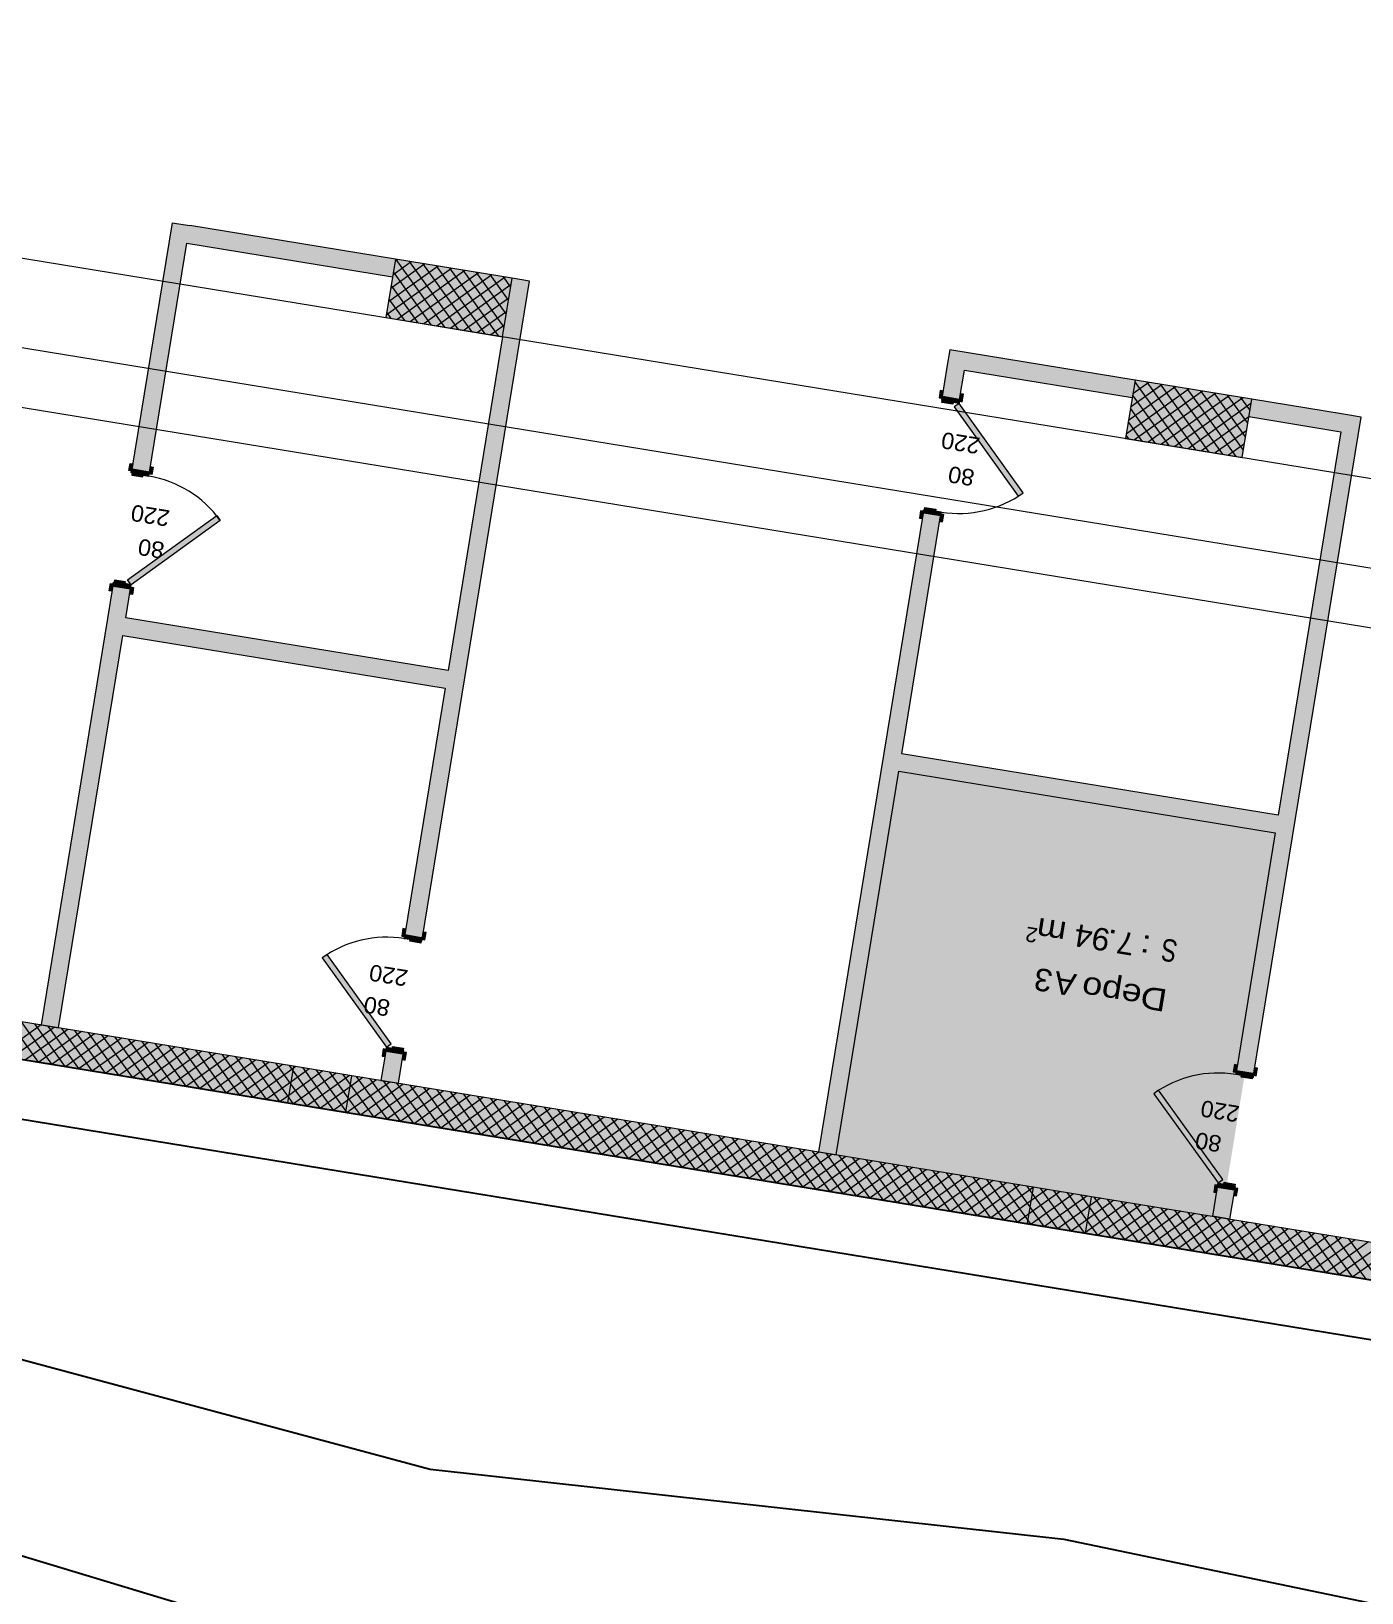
# Model space of a CAD drawing. Header units: metres. Extents: x 7511340 to 7511486, y 4692164 to 4692372.
# Drawn here: x 7511403.95 to 7511412.95, y 4692182.43 to 4692193 of the extents above; entities that cross this region are included whole.
import ezdxf

# ---------------------------------------------------------------- set-up
doc = ezdxf.new("R2010")
doc.units = ezdxf.units.M
for name, color, linetype in [('bodrumi', 5, 'Continuous'), ('e0', 4, 'Continuous'), ('e1', 4, 'Continuous'), ('e2', 1, 'Continuous')]:
    doc.layers.add(name, color=color, linetype=linetype)
for name, color, linetype, true_color in [('PDF_2D Drafting - General', 7, 'Continuous', 0x999999), ('PDF_A - Muret', 7, 'Continuous', 0xaaaaaa), ('PDF_A - Shtyllat', 7, 'Continuous', 0x999999), ('PDF_A - Shtyllat bodrum', 7, 'Continuous', 0x999999), ('PDF_Model Unit - Zone', 7, 'Continuous', 0x999999)]:
    doc.layers.add(name, color=color, linetype=linetype, true_color=true_color)
doc.layers.add('urbanizem', color=1, linetype='Continuous', lineweight=0)
doc.styles.add('PDF Arial', font='arial.ttf')

msp = doc.modelspace()

# ---------------------------------------------------------------- hatches: boundary and pattern name
at = {"layer": 'PDF_A - Muret', "true_color": 0xffffff, "transparency": 33554559}
for points in [[(7511410.114, 4692190.525), (7511410.227, 4692190.506), (7511410.223, 4692190.478), (7511410.183, 4692190.485), (7511410.181, 4692190.473), (7511410.107, 4692190.485)], [(7511404.626, 4692189.993), (7511404.632, 4692190.033), (7511404.746, 4692190.014), (7511404.741, 4692189.987), (7511404.702, 4692189.993), (7511404.7, 4692189.981)], [(7511409.991, 4692189.775), (7511410.065, 4692189.762), (7511410.063, 4692189.751), (7511410.103, 4692189.744), (7511410.098, 4692189.717), (7511409.985, 4692189.735)], [(7511404.503, 4692189.243), (7511404.51, 4692189.283), (7511404.584, 4692189.271), (7511404.582, 4692189.259), (7511404.621, 4692189.252), (7511404.617, 4692189.225)], [(7511406.581, 4692186.827), (7511406.507, 4692186.839), (7511406.509, 4692186.851), (7511406.469, 4692186.857), (7511406.474, 4692186.885), (7511406.587, 4692186.866)], [(7511406.458, 4692186.077), (7511406.345, 4692186.095), (7511406.349, 4692186.123), (7511406.389, 4692186.117), (7511406.391, 4692186.128), (7511406.465, 4692186.116)], [(7511412.206, 4692185.908), (7511412.132, 4692185.92), (7511412.134, 4692185.931), (7511412.095, 4692185.938), (7511412.099, 4692185.966), (7511412.213, 4692185.947)], [(7511412.084, 4692185.157), (7511411.97, 4692185.176), (7511411.975, 4692185.204), (7511412.014, 4692185.197), (7511412.016, 4692185.209), (7511412.09, 4692185.197)]]:
    msp.add_hatch(color=7, dxfattribs=at).paths.add_polyline_path(points)

# ---------------------------------------------------------------- linework, layer by layer
at = {"layer": 'bodrumi', "flags": 128}
msp.add_lwpolyline([(7511422.033, 4692183.074), (7511426.969, 4692213.275), (7511399.479, 4692217.768), (7511396.566, 4692188.662, 0.396098), (7511397.817, 4692187.032)], format="xyb", close=True, dxfattribs=at)
at = {"layer": 'e0', "color": 6, "linetype": 'Continuous', "lineweight": 20, "flags": 128}
msp.add_lwpolyline([(7511423.12, 4692213.903), (7511418.951, 4692188.392), (7511400.346, 4692191.433), (7511404.516, 4692216.944)], dxfattribs=at)
at = {"layer": 'e1', "flags": 128}
msp.add_lwpolyline([(7511422.364, 4692182.615), (7511427.429, 4692213.605), (7511399.123, 4692218.231), (7511396.168, 4692188.702, 0.396098), (7511397.752, 4692186.637)], format="xyb", close=True, dxfattribs=at)
at = {"layer": 'e1', "linetype": 'Continuous', "lineweight": 20, "elevation": 613.255, "flags": 128}
msp.add_lwpolyline([(7511423.515, 4692213.839), (7511419.281, 4692187.933), (7511399.887, 4692191.102), (7511404.121, 4692217.009)], dxfattribs=at)
at = {"layer": 'e2'}
msp.add_polyline3d([(7511400.144, 4692185.014, 619.707), (7511406.645, 4692183.268, 619.712), (7511410.931, 4692182.793, 619.834), (7511419.224, 4692181.066, 619.742), (7511423.016, 4692181.413, 619.405), (7511423.694, 4692183.258, 619.225), (7511424.836, 4692188.462, 619.161), (7511425.244, 4692193.12, 619.294), (7511426.125, 4692197.892, 619.277), (7511427.391, 4692204.14, 619.204), (7511428.084, 4692213.744, 613.896), (7511428.007, 4692215.982, 619.365), (7511429.663, 4692217.241, 619.316), (7511430.32, 4692216.45, 619.345), (7511430.001, 4692214.913, 619.363), (7511428, 4692203.837, 619.283), (7511426.864, 4692197.695, 619.391), (7511425.955, 4692192.757, 619.316), (7511425.152, 4692188.306, 619.298), (7511423.429, 4692179.932, 619.502), (7511421.276, 4692179.272, 619.683), (7511406.296, 4692181.95, 619.832), (7511398.809, 4692184.212, 619.878)], dxfattribs=at)
at = {"layer": 'PDF_2D Drafting - General', "color": 8, "lineweight": 9, "true_color": 0x7f7f7f}
msp.add_lwpolyline([(7511397.817, 4692187.032), (7511422.033, 4692183.074)], dxfattribs=at)
at = {"layer": 'PDF_A - Muret', "color": 8, "lineweight": 18, "true_color": 0x7f7f7f}
for points in [[(7511404.9, 4692191.701), (7511404.627, 4692190.034)], [(7511404.9, 4692191.701), (7511405.018, 4692191.682)], [(7511406.41, 4692191.454), (7511405.018, 4692191.682)], [(7511404.746, 4692190.014), (7511404.999, 4692191.563)], [(7511404.999, 4692191.563), (7511406.391, 4692191.336)], [(7511406.592, 4692186.866), (7511407.318, 4692191.306)], [(7511407.318, 4692191.306), (7511407.2, 4692191.325)], [(7511407.135, 4692190.93), (7511406.766, 4692188.671)], [(7511410.16, 4692190.841), (7511410.141, 4692190.723)], [(7511411.414, 4692190.636), (7511410.16, 4692190.841)], [(7511410.141, 4692190.723), (7511410.109, 4692190.525)], [(7511410.227, 4692190.506), (7511410.259, 4692190.703)], [(7511410.259, 4692190.703), (7511411.394, 4692190.518)], [(7511410.109, 4692190.525), (7511410.115, 4692190.562)], [(7511410.109, 4692190.525), (7511410.115, 4692190.562)], [(7511410.109, 4692190.525), (7511410.115, 4692190.562)], [(7511410.227, 4692190.506), (7511410.233, 4692190.543)], [(7511410.227, 4692190.506), (7511410.233, 4692190.543)], [(7511410.227, 4692190.506), (7511410.233, 4692190.543)], [(7511410.114, 4692190.525), (7511410.109, 4692190.525)], [(7511410.114, 4692190.525), (7511410.109, 4692190.525)], [(7511410.114, 4692190.525), (7511410.109, 4692190.525)], [(7511410.227, 4692190.506), (7511410.114, 4692190.525)], [(7511410.227, 4692190.506), (7511410.114, 4692190.525)], [(7511410.227, 4692190.506), (7511410.114, 4692190.525)], [(7511412.825, 4692190.406), (7511412.203, 4692190.507)], [(7511412.184, 4692190.389), (7511412.806, 4692190.287)], [(7511412.218, 4692185.946), (7511412.943, 4692190.386)], [(7511412.943, 4692190.386), (7511412.825, 4692190.406)], [(7511412.806, 4692190.287), (7511412.382, 4692187.692)], [(7511404.627, 4692190.034), (7511404.633, 4692190.07)], [(7511404.627, 4692190.034), (7511404.633, 4692190.07)], [(7511404.627, 4692190.034), (7511404.633, 4692190.07)], [(7511404.632, 4692190.033), (7511404.627, 4692190.034)], [(7511404.632, 4692190.033), (7511404.627, 4692190.034)], [(7511404.632, 4692190.033), (7511404.627, 4692190.034)], [(7511404.746, 4692190.014), (7511404.632, 4692190.033)], [(7511404.746, 4692190.014), (7511404.632, 4692190.033)], [(7511404.746, 4692190.014), (7511404.632, 4692190.033)], [(7511404.746, 4692190.014), (7511404.752, 4692190.051)], [(7511404.746, 4692190.014), (7511404.752, 4692190.051)], [(7511404.746, 4692190.014), (7511404.752, 4692190.051)], [(7511409.98, 4692189.736), (7511409.273, 4692185.414)], [(7511409.835, 4692188.108), (7511410.098, 4692189.717)], [(7511409.98, 4692189.736), (7511409.974, 4692189.699)], [(7511409.98, 4692189.736), (7511409.974, 4692189.699)], [(7511409.98, 4692189.736), (7511409.974, 4692189.699)], [(7511409.985, 4692189.735), (7511409.98, 4692189.736)], [(7511409.985, 4692189.735), (7511409.98, 4692189.736)], [(7511409.985, 4692189.735), (7511409.98, 4692189.736)], [(7511410.098, 4692189.717), (7511409.985, 4692189.735)], [(7511410.098, 4692189.717), (7511409.985, 4692189.735)], [(7511410.098, 4692189.717), (7511409.985, 4692189.735)], [(7511410.098, 4692189.717), (7511410.092, 4692189.68)], [(7511410.098, 4692189.717), (7511410.092, 4692189.68)], [(7511410.098, 4692189.717), (7511410.092, 4692189.68)], [(7511404.498, 4692189.244), (7511404.013, 4692186.274)], [(7511404.498, 4692189.244), (7511404.492, 4692189.208)], [(7511404.498, 4692189.244), (7511404.492, 4692189.208)], [(7511404.498, 4692189.244), (7511404.492, 4692189.208)], [(7511404.503, 4692189.243), (7511404.498, 4692189.244)], [(7511404.503, 4692189.243), (7511404.498, 4692189.244)], [(7511404.503, 4692189.243), (7511404.498, 4692189.244)], [(7511404.617, 4692189.225), (7511404.503, 4692189.243)], [(7511404.617, 4692189.225), (7511404.503, 4692189.243)], [(7511404.617, 4692189.225), (7511404.503, 4692189.243)], [(7511404.585, 4692189.027), (7511404.617, 4692189.225)], [(7511404.617, 4692189.225), (7511404.611, 4692189.188)], [(7511404.617, 4692189.225), (7511404.611, 4692189.188)], [(7511404.617, 4692189.225), (7511404.611, 4692189.188)], [(7511406.766, 4692188.671), (7511404.585, 4692189.027)], [(7511404.131, 4692186.254), (7511404.565, 4692188.909)], [(7511404.565, 4692188.909), (7511406.746, 4692188.552)], [(7511406.746, 4692188.552), (7511406.474, 4692186.885)], [(7511412.382, 4692187.692), (7511409.835, 4692188.108)], [(7511409.392, 4692185.395), (7511409.816, 4692187.99)], [(7511409.816, 4692187.99), (7511412.362, 4692187.574)], [(7511412.362, 4692187.574), (7511412.099, 4692185.966)], [(7511406.474, 4692186.885), (7511406.48, 4692186.921)], [(7511406.474, 4692186.885), (7511406.48, 4692186.921)], [(7511406.474, 4692186.885), (7511406.48, 4692186.921)], [(7511406.474, 4692186.885), (7511406.587, 4692186.866)], [(7511406.474, 4692186.885), (7511406.587, 4692186.866)], [(7511406.474, 4692186.885), (7511406.587, 4692186.866)], [(7511406.587, 4692186.866), (7511406.592, 4692186.866)], [(7511406.587, 4692186.866), (7511406.592, 4692186.866)], [(7511406.587, 4692186.866), (7511406.592, 4692186.866)], [(7511406.592, 4692186.866), (7511406.598, 4692186.902)], [(7511406.592, 4692186.866), (7511406.598, 4692186.902)], [(7511406.592, 4692186.866), (7511406.598, 4692186.902)], [(7511405.72, 4692185.994), (7511401.348, 4692186.708)], [(7511401.308, 4692186.462), (7511405.68, 4692185.747)], [(7511404.013, 4692186.274), (7511404.131, 4692186.254)], [(7511406.345, 4692186.095), (7511406.312, 4692185.898)], [(7511406.345, 4692186.095), (7511406.339, 4692186.059)], [(7511406.345, 4692186.095), (7511406.339, 4692186.059)], [(7511406.345, 4692186.095), (7511406.339, 4692186.059)], [(7511406.345, 4692186.095), (7511406.458, 4692186.077)], [(7511406.345, 4692186.095), (7511406.458, 4692186.077)], [(7511406.345, 4692186.095), (7511406.458, 4692186.077)], [(7511406.431, 4692185.879), (7511406.463, 4692186.076)], [(7511406.463, 4692186.076), (7511406.457, 4692186.04)], [(7511406.463, 4692186.076), (7511406.457, 4692186.04)], [(7511406.463, 4692186.076), (7511406.457, 4692186.04)], [(7511406.458, 4692186.077), (7511406.463, 4692186.076)], [(7511406.458, 4692186.077), (7511406.463, 4692186.076)], [(7511406.458, 4692186.077), (7511406.463, 4692186.076)], [(7511412.099, 4692185.966), (7511412.105, 4692186.002)], [(7511412.099, 4692185.966), (7511412.105, 4692186.002)], [(7511412.099, 4692185.966), (7511412.105, 4692186.002)], [(7511410.724, 4692185.176), (7511406.115, 4692185.929)], [(7511406.312, 4692185.898), (7511406.431, 4692185.879)], [(7511412.099, 4692185.966), (7511412.213, 4692185.947)], [(7511412.099, 4692185.966), (7511412.213, 4692185.947)], [(7511412.099, 4692185.966), (7511412.213, 4692185.947)], [(7511412.213, 4692185.947), (7511412.218, 4692185.946)], [(7511412.213, 4692185.947), (7511412.218, 4692185.946)], [(7511412.213, 4692185.947), (7511412.218, 4692185.946)], [(7511412.218, 4692185.946), (7511412.224, 4692185.983)], [(7511412.218, 4692185.946), (7511412.224, 4692185.983)], [(7511412.218, 4692185.946), (7511412.224, 4692185.983)], [(7511406.075, 4692185.683), (7511410.684, 4692184.929)], [(7511409.273, 4692185.414), (7511409.392, 4692185.395)], [(7511411.97, 4692185.176), (7511411.938, 4692184.979)], [(7511411.97, 4692185.176), (7511411.964, 4692185.139)], [(7511411.97, 4692185.176), (7511411.964, 4692185.139)], [(7511411.97, 4692185.176), (7511411.964, 4692185.139)], [(7511411.97, 4692185.176), (7511412.084, 4692185.157)], [(7511411.97, 4692185.176), (7511412.084, 4692185.157)], [(7511411.97, 4692185.176), (7511412.084, 4692185.157)], [(7511412.056, 4692184.959), (7511412.089, 4692185.157)], [(7511412.089, 4692185.157), (7511412.083, 4692185.12)], [(7511412.089, 4692185.157), (7511412.083, 4692185.12)], [(7511412.089, 4692185.157), (7511412.083, 4692185.12)], [(7511412.084, 4692185.157), (7511412.089, 4692185.157)], [(7511412.084, 4692185.157), (7511412.089, 4692185.157)], [(7511412.084, 4692185.157), (7511412.089, 4692185.157)], [(7511415.215, 4692184.442), (7511411.119, 4692185.111)], [(7511412.056, 4692184.959), (7511411.938, 4692184.979)], [(7511411.078, 4692184.865), (7511415.174, 4692184.195)]]:
    msp.add_lwpolyline(points, dxfattribs=at)
at = {"layer": 'PDF_A - Muret', "color": 8, "lineweight": 13, "true_color": 0x7f7f7f}
for points in [[(7511410.096, 4692190.565), (7511410.088, 4692190.516)], [(7511410.115, 4692190.562), (7511410.096, 4692190.565)], [(7511410.107, 4692190.513), (7511410.115, 4692190.562)], [(7511410.233, 4692190.543), (7511410.225, 4692190.493)], [(7511410.252, 4692190.54), (7511410.233, 4692190.543)], [(7511410.244, 4692190.49), (7511410.252, 4692190.54)], [(7511410.088, 4692190.516), (7511410.107, 4692190.513)], [(7511410.109, 4692190.525), (7511410.105, 4692190.501)], [(7511410.105, 4692190.501), (7511410.11, 4692190.5)], [(7511410.107, 4692190.485), (7511410.114, 4692190.525)], [(7511410.181, 4692190.473), (7511410.107, 4692190.485)], [(7511410.114, 4692190.525), (7511410.109, 4692190.525)], [(7511410.11, 4692190.5), (7511410.114, 4692190.525)], [(7511410.114, 4692190.525), (7511410.227, 4692190.506)], [(7511410.183, 4692190.485), (7511410.181, 4692190.473)], [(7511410.223, 4692190.478), (7511410.183, 4692190.485)], [(7511410.223, 4692190.478), (7511410.19, 4692190.455)], [(7511410.19, 4692190.455), (7511410.624, 4692189.851)], [(7511410.227, 4692190.506), (7511410.223, 4692190.478)], [(7511410.657, 4692189.874), (7511410.223, 4692190.478)], [(7511410.225, 4692190.493), (7511410.244, 4692190.49)], [(7511404.607, 4692190.024), (7511404.615, 4692190.073)], [(7511404.625, 4692190.021), (7511404.607, 4692190.024)], [(7511404.615, 4692190.073), (7511404.633, 4692190.07)], [(7511404.623, 4692190.009), (7511404.627, 4692190.034)], [(7511404.628, 4692190.008), (7511404.623, 4692190.009)], [(7511404.633, 4692190.07), (7511404.625, 4692190.021)], [(7511404.632, 4692190.033), (7511404.626, 4692189.993)], [(7511404.627, 4692190.034), (7511404.632, 4692190.033)], [(7511404.632, 4692190.033), (7511404.628, 4692190.008)], [(7511404.746, 4692190.014), (7511404.632, 4692190.033)], [(7511404.741, 4692189.987), (7511404.746, 4692190.014)], [(7511404.744, 4692190.001), (7511404.752, 4692190.051)], [(7511404.752, 4692190.051), (7511404.771, 4692190.048)], [(7511404.771, 4692190.048), (7511404.762, 4692189.998)], [(7511404.626, 4692189.993), (7511404.7, 4692189.981)], [(7511404.7, 4692189.981), (7511404.702, 4692189.993)], [(7511404.702, 4692189.993), (7511404.741, 4692189.987)], [(7511404.762, 4692189.998), (7511404.744, 4692190.001)], [(7511410.624, 4692189.851), (7511410.657, 4692189.874)], [(7511404.598, 4692189.285), (7511405.202, 4692189.719)], [(7511405.202, 4692189.719), (7511405.225, 4692189.687)], [(7511409.963, 4692189.752), (7511409.955, 4692189.702)], [(7511409.955, 4692189.702), (7511409.974, 4692189.699)], [(7511409.982, 4692189.749), (7511409.963, 4692189.752)], [(7511409.974, 4692189.699), (7511409.982, 4692189.749)], [(7511409.984, 4692189.761), (7511409.98, 4692189.736)], [(7511409.98, 4692189.736), (7511409.985, 4692189.735)], [(7511409.989, 4692189.76), (7511409.984, 4692189.761)], [(7511409.985, 4692189.735), (7511409.991, 4692189.775)], [(7511409.985, 4692189.735), (7511409.989, 4692189.76)], [(7511410.098, 4692189.717), (7511409.985, 4692189.735)], [(7511409.991, 4692189.775), (7511410.065, 4692189.762)], [(7511410.065, 4692189.762), (7511410.063, 4692189.751)], [(7511410.063, 4692189.751), (7511410.103, 4692189.744)], [(7511410.1, 4692189.729), (7511410.092, 4692189.68)], [(7511410.103, 4692189.744), (7511410.098, 4692189.717)], [(7511410.119, 4692189.726), (7511410.1, 4692189.729)], [(7511410.111, 4692189.677), (7511410.119, 4692189.726)], [(7511405.225, 4692189.687), (7511404.621, 4692189.252)], [(7511410.092, 4692189.68), (7511410.111, 4692189.677)], [(7511404.498, 4692189.244), (7511404.502, 4692189.269)], [(7511404.502, 4692189.269), (7511404.507, 4692189.268)], [(7511404.51, 4692189.283), (7511404.503, 4692189.243)], [(7511404.507, 4692189.268), (7511404.503, 4692189.243)], [(7511404.584, 4692189.271), (7511404.51, 4692189.283)], [(7511404.582, 4692189.259), (7511404.584, 4692189.271)], [(7511404.621, 4692189.252), (7511404.598, 4692189.285)], [(7511404.474, 4692189.211), (7511404.482, 4692189.26)], [(7511404.492, 4692189.208), (7511404.474, 4692189.211)], [(7511404.482, 4692189.26), (7511404.5, 4692189.257)], [(7511404.5, 4692189.257), (7511404.492, 4692189.208)], [(7511404.503, 4692189.243), (7511404.498, 4692189.244)], [(7511404.503, 4692189.243), (7511404.617, 4692189.225)], [(7511404.621, 4692189.252), (7511404.582, 4692189.259)], [(7511404.611, 4692189.188), (7511404.619, 4692189.238)], [(7511404.63, 4692189.185), (7511404.611, 4692189.188)], [(7511404.617, 4692189.225), (7511404.621, 4692189.252)], [(7511404.619, 4692189.238), (7511404.638, 4692189.234)], [(7511404.638, 4692189.234), (7511404.63, 4692189.185)], [(7511406.461, 4692186.925), (7511406.453, 4692186.875)], [(7511406.453, 4692186.875), (7511406.472, 4692186.872)], [(7511406.48, 4692186.921), (7511406.461, 4692186.925)], [(7511406.469, 4692186.857), (7511406.474, 4692186.885)], [(7511406.509, 4692186.851), (7511406.469, 4692186.857)], [(7511406.472, 4692186.872), (7511406.48, 4692186.921)], [(7511406.474, 4692186.885), (7511406.587, 4692186.866)], [(7511406.507, 4692186.839), (7511406.509, 4692186.851)], [(7511406.581, 4692186.827), (7511406.507, 4692186.839)], [(7511406.587, 4692186.866), (7511406.581, 4692186.827)], [(7511406.587, 4692186.866), (7511406.583, 4692186.842)], [(7511406.583, 4692186.842), (7511406.588, 4692186.841)], [(7511406.592, 4692186.866), (7511406.587, 4692186.866)], [(7511406.588, 4692186.841), (7511406.592, 4692186.866)], [(7511406.598, 4692186.902), (7511406.59, 4692186.853)], [(7511406.59, 4692186.853), (7511406.609, 4692186.85)], [(7511406.617, 4692186.899), (7511406.598, 4692186.902)], [(7511406.609, 4692186.85), (7511406.617, 4692186.899)], [(7511405.947, 4692186.75), (7511405.915, 4692186.727)], [(7511406.382, 4692186.146), (7511405.947, 4692186.75)], [(7511405.915, 4692186.727), (7511406.349, 4692186.123)], [(7511406.328, 4692186.111), (7511406.32, 4692186.062)], [(7511406.347, 4692186.108), (7511406.328, 4692186.111)], [(7511406.339, 4692186.059), (7511406.347, 4692186.108)], [(7511406.345, 4692186.095), (7511406.349, 4692186.123)], [(7511406.458, 4692186.077), (7511406.345, 4692186.095)], [(7511406.349, 4692186.123), (7511406.382, 4692186.146)], [(7511406.349, 4692186.123), (7511406.389, 4692186.117)], [(7511406.389, 4692186.117), (7511406.391, 4692186.128)], [(7511406.391, 4692186.128), (7511406.465, 4692186.116)], [(7511406.465, 4692186.116), (7511406.458, 4692186.077)], [(7511406.462, 4692186.102), (7511406.458, 4692186.077)], [(7511406.467, 4692186.101), (7511406.462, 4692186.102)], [(7511406.463, 4692186.076), (7511406.467, 4692186.101)], [(7511406.32, 4692186.062), (7511406.339, 4692186.059)], [(7511406.465, 4692186.089), (7511406.457, 4692186.04)], [(7511406.457, 4692186.04), (7511406.476, 4692186.036)], [(7511406.458, 4692186.077), (7511406.463, 4692186.076)], [(7511406.484, 4692186.086), (7511406.465, 4692186.089)], [(7511406.476, 4692186.036), (7511406.484, 4692186.086)], [(7511412.087, 4692186.005), (7511412.078, 4692185.956)], [(7511412.105, 4692186.002), (7511412.087, 4692186.005)], [(7511412.097, 4692185.953), (7511412.105, 4692186.002)], [(7511412.078, 4692185.956), (7511412.097, 4692185.953)], [(7511412.095, 4692185.938), (7511412.099, 4692185.966)], [(7511412.134, 4692185.931), (7511412.095, 4692185.938)], [(7511412.099, 4692185.966), (7511412.213, 4692185.947)], [(7511412.132, 4692185.92), (7511412.134, 4692185.931)], [(7511412.206, 4692185.908), (7511412.132, 4692185.92)], [(7511412.213, 4692185.947), (7511412.206, 4692185.908)], [(7511412.213, 4692185.947), (7511412.209, 4692185.922)], [(7511412.209, 4692185.922), (7511412.214, 4692185.921)], [(7511412.218, 4692185.946), (7511412.213, 4692185.947)], [(7511412.214, 4692185.921), (7511412.218, 4692185.946)], [(7511412.224, 4692185.983), (7511412.216, 4692185.933)], [(7511412.216, 4692185.933), (7511412.234, 4692185.93)], [(7511412.242, 4692185.98), (7511412.224, 4692185.983)], [(7511412.234, 4692185.93), (7511412.242, 4692185.98)], [(7511411.573, 4692185.831), (7511411.54, 4692185.808)], [(7511411.54, 4692185.808), (7511411.975, 4692185.204)], [(7511412.007, 4692185.227), (7511411.573, 4692185.831)], [(7511411.954, 4692185.192), (7511411.946, 4692185.142)], [(7511411.972, 4692185.189), (7511411.954, 4692185.192)], [(7511411.964, 4692185.139), (7511411.972, 4692185.189)], [(7511411.97, 4692185.176), (7511411.975, 4692185.204)], [(7511412.084, 4692185.157), (7511411.97, 4692185.176)], [(7511411.975, 4692185.204), (7511412.007, 4692185.227)], [(7511411.975, 4692185.204), (7511412.014, 4692185.197)], [(7511412.014, 4692185.197), (7511412.016, 4692185.209)], [(7511412.016, 4692185.209), (7511412.09, 4692185.197)], [(7511412.091, 4692185.169), (7511412.083, 4692185.12)], [(7511412.09, 4692185.197), (7511412.084, 4692185.157)], [(7511412.088, 4692185.182), (7511412.084, 4692185.157)], [(7511412.084, 4692185.157), (7511412.089, 4692185.157)], [(7511412.093, 4692185.181), (7511412.088, 4692185.182)], [(7511412.089, 4692185.157), (7511412.093, 4692185.181)], [(7511412.11, 4692185.166), (7511412.091, 4692185.169)], [(7511412.101, 4692185.117), (7511412.11, 4692185.166)], [(7511411.946, 4692185.142), (7511411.964, 4692185.139)], [(7511412.083, 4692185.12), (7511412.101, 4692185.117)]]:
    msp.add_lwpolyline(points, dxfattribs=at)
at = {"layer": 'PDF_A - Muret', "lineweight": 9}
for points in [[(7511403.995, 4692186.022), (7511403.789, 4692186.31)], [(7511404.012, 4692186.273), (7511403.725, 4692186.067)], [(7511404.103, 4692186.258), (7511403.816, 4692186.052)], [(7511404.086, 4692186.008), (7511403.879, 4692186.295)], [(7511404.194, 4692186.243), (7511403.907, 4692186.037)], [(7511404.176, 4692185.993), (7511403.97, 4692186.28)], [(7511404.285, 4692186.228), (7511403.998, 4692186.022)], [(7511404.267, 4692185.978), (7511404.061, 4692186.265)], [(7511404.375, 4692186.214), (7511404.088, 4692186.007)], [(7511404.358, 4692185.963), (7511404.152, 4692186.25)], [(7511404.449, 4692185.948), (7511404.242, 4692186.235)], [(7511404.539, 4692185.933), (7511404.333, 4692186.221)], [(7511404.63, 4692185.919), (7511404.424, 4692186.206)], [(7511404.466, 4692186.199), (7511404.179, 4692185.992)], [(7511404.557, 4692186.184), (7511404.27, 4692185.978)], [(7511404.648, 4692186.169), (7511404.36, 4692185.963)], [(7511404.738, 4692186.154), (7511404.451, 4692185.948)], [(7511404.721, 4692185.904), (7511404.514, 4692186.191)], [(7511404.829, 4692186.139), (7511404.542, 4692185.933)], [(7511404.812, 4692185.889), (7511404.605, 4692186.176)], [(7511404.92, 4692186.125), (7511404.633, 4692185.918)], [(7511404.902, 4692185.874), (7511404.696, 4692186.161)], [(7511405.01, 4692186.11), (7511404.723, 4692185.903)], [(7511404.993, 4692185.859), (7511404.787, 4692186.146)], [(7511405.101, 4692186.095), (7511404.814, 4692185.889)], [(7511405.084, 4692185.845), (7511404.877, 4692186.132)], [(7511405.174, 4692185.83), (7511404.968, 4692186.117)], [(7511405.265, 4692185.815), (7511405.059, 4692186.102)], [(7511405.192, 4692186.08), (7511404.905, 4692185.874)], [(7511405.283, 4692186.065), (7511404.996, 4692185.859)], [(7511405.373, 4692186.051), (7511405.086, 4692185.844)], [(7511405.356, 4692185.8), (7511405.15, 4692186.087)], [(7511405.464, 4692186.036), (7511405.177, 4692185.829)], [(7511405.447, 4692185.785), (7511405.24, 4692186.072)], [(7511405.555, 4692186.021), (7511405.268, 4692185.814)], [(7511405.537, 4692185.77), (7511405.331, 4692186.057)], [(7511405.645, 4692186.006), (7511405.358, 4692185.8)], [(7511405.628, 4692185.756), (7511405.422, 4692186.043)], [(7511405.686, 4692185.786), (7511405.512, 4692186.028)], [(7511405.701, 4692185.877), (7511405.603, 4692186.013)], [(7511405.716, 4692185.967), (7511405.694, 4692185.998)], [(7511405.718, 4692185.978), (7511405.449, 4692185.785)], [(7511405.703, 4692185.887), (7511405.54, 4692185.77)], [(7511406.371, 4692185.887), (7511406.084, 4692185.681)], [(7511406.281, 4692185.902), (7511406.088, 4692185.764)], [(7511406.19, 4692185.917), (7511406.103, 4692185.854)], [(7511406.354, 4692185.637), (7511406.147, 4692185.924)], [(7511406.445, 4692185.622), (7511406.238, 4692185.909)], [(7511406.535, 4692185.607), (7511406.329, 4692185.894)], [(7511405.688, 4692185.796), (7511405.631, 4692185.755)], [(7511406.172, 4692185.667), (7511406.091, 4692185.78)], [(7511406.263, 4692185.652), (7511406.105, 4692185.871)], [(7511406.462, 4692185.873), (7511406.175, 4692185.666)], [(7511406.553, 4692185.858), (7511406.266, 4692185.651)], [(7511406.643, 4692185.843), (7511406.356, 4692185.637)], [(7511406.626, 4692185.592), (7511406.42, 4692185.88)], [(7511406.734, 4692185.828), (7511406.447, 4692185.622)], [(7511406.717, 4692185.578), (7511406.51, 4692185.865)], [(7511406.825, 4692185.813), (7511406.538, 4692185.607)], [(7511406.807, 4692185.563), (7511406.601, 4692185.85)], [(7511406.916, 4692185.798), (7511406.629, 4692185.592)], [(7511406.898, 4692185.548), (7511406.692, 4692185.835)], [(7511407.006, 4692185.784), (7511406.719, 4692185.577)], [(7511406.989, 4692185.533), (7511406.783, 4692185.82)], [(7511407.08, 4692185.518), (7511406.873, 4692185.805)], [(7511407.17, 4692185.503), (7511406.964, 4692185.791)], [(7511406.082, 4692185.681), (7511406.076, 4692185.69)], [(7511407.097, 4692185.769), (7511406.81, 4692185.562)], [(7511407.188, 4692185.754), (7511406.901, 4692185.548)], [(7511407.278, 4692185.739), (7511406.991, 4692185.533)], [(7511407.261, 4692185.489), (7511407.055, 4692185.776)], [(7511407.369, 4692185.724), (7511407.082, 4692185.518)], [(7511407.352, 4692185.474), (7511407.145, 4692185.761)], [(7511407.46, 4692185.709), (7511407.173, 4692185.503)], [(7511407.443, 4692185.459), (7511407.236, 4692185.746)], [(7511407.551, 4692185.695), (7511407.264, 4692185.488)], [(7511407.533, 4692185.444), (7511407.327, 4692185.731)], [(7511407.641, 4692185.68), (7511407.354, 4692185.473)], [(7511407.624, 4692185.429), (7511407.418, 4692185.716)], [(7511407.715, 4692185.414), (7511407.508, 4692185.702)], [(7511407.805, 4692185.4), (7511407.599, 4692185.687)], [(7511407.732, 4692185.665), (7511407.445, 4692185.459)], [(7511407.823, 4692185.65), (7511407.536, 4692185.444)], [(7511407.914, 4692185.635), (7511407.626, 4692185.429)], [(7511407.896, 4692185.385), (7511407.69, 4692185.672)], [(7511408.004, 4692185.621), (7511407.717, 4692185.414)], [(7511407.987, 4692185.37), (7511407.78, 4692185.657)], [(7511408.095, 4692185.606), (7511407.808, 4692185.399)], [(7511408.078, 4692185.355), (7511407.871, 4692185.642)], [(7511408.186, 4692185.591), (7511407.899, 4692185.384)], [(7511408.168, 4692185.34), (7511407.962, 4692185.627)], [(7511408.276, 4692185.576), (7511407.989, 4692185.37)], [(7511408.259, 4692185.326), (7511408.053, 4692185.613)], [(7511408.35, 4692185.311), (7511408.143, 4692185.598)], [(7511408.44, 4692185.296), (7511408.234, 4692185.583)], [(7511408.531, 4692185.281), (7511408.325, 4692185.568)], [(7511408.367, 4692185.561), (7511408.08, 4692185.355)], [(7511408.458, 4692185.546), (7511408.171, 4692185.34)], [(7511408.549, 4692185.532), (7511408.262, 4692185.325)], [(7511408.639, 4692185.517), (7511408.352, 4692185.31)], [(7511408.622, 4692185.266), (7511408.416, 4692185.553)], [(7511408.73, 4692185.502), (7511408.443, 4692185.295)], [(7511408.713, 4692185.251), (7511408.506, 4692185.538)], [(7511408.821, 4692185.487), (7511408.534, 4692185.281)], [(7511408.803, 4692185.237), (7511408.597, 4692185.524)], [(7511408.911, 4692185.472), (7511408.624, 4692185.266)], [(7511408.894, 4692185.222), (7511408.688, 4692185.509)], [(7511408.985, 4692185.207), (7511408.778, 4692185.494)], [(7511409.076, 4692185.192), (7511408.869, 4692185.479)], [(7511409.166, 4692185.177), (7511408.96, 4692185.464)], [(7511409.002, 4692185.457), (7511408.715, 4692185.251)], [(7511409.093, 4692185.443), (7511408.806, 4692185.236)], [(7511409.184, 4692185.428), (7511408.897, 4692185.221)], [(7511409.274, 4692185.413), (7511408.987, 4692185.206)], [(7511409.257, 4692185.162), (7511409.051, 4692185.45)], [(7511409.365, 4692185.398), (7511409.078, 4692185.192)], [(7511409.348, 4692185.148), (7511409.141, 4692185.435)], [(7511409.456, 4692185.383), (7511409.169, 4692185.177)], [(7511409.438, 4692185.133), (7511409.232, 4692185.42)], [(7511409.547, 4692185.368), (7511409.26, 4692185.162)], [(7511409.529, 4692185.118), (7511409.323, 4692185.405)], [(7511409.62, 4692185.103), (7511409.413, 4692185.39)], [(7511409.711, 4692185.088), (7511409.504, 4692185.375)], [(7511409.801, 4692185.073), (7511409.595, 4692185.361)], [(7511409.637, 4692185.354), (7511409.35, 4692185.147)], [(7511409.728, 4692185.339), (7511409.441, 4692185.132)], [(7511409.819, 4692185.324), (7511409.532, 4692185.118)], [(7511409.909, 4692185.309), (7511409.622, 4692185.103)], [(7511409.892, 4692185.059), (7511409.686, 4692185.346)], [(7511410, 4692185.294), (7511409.713, 4692185.088)], [(7511409.983, 4692185.044), (7511409.776, 4692185.331)], [(7511410.091, 4692185.279), (7511409.804, 4692185.073)], [(7511410.074, 4692185.029), (7511409.867, 4692185.316)], [(7511410.182, 4692185.265), (7511409.895, 4692185.058)], [(7511410.164, 4692185.014), (7511409.958, 4692185.301)], [(7511410.272, 4692185.25), (7511409.985, 4692185.043)], [(7511410.255, 4692184.999), (7511410.049, 4692185.286)], [(7511410.346, 4692184.984), (7511410.139, 4692185.272)], [(7511410.436, 4692184.97), (7511410.23, 4692185.257)], [(7511410.363, 4692185.235), (7511410.076, 4692185.029)], [(7511410.454, 4692185.22), (7511410.167, 4692185.014)], [(7511410.545, 4692185.205), (7511410.257, 4692184.999)], [(7511410.527, 4692184.955), (7511410.321, 4692185.242)], [(7511410.635, 4692185.191), (7511410.348, 4692184.984)], [(7511410.618, 4692184.94), (7511410.411, 4692185.227)], [(7511410.724, 4692185.174), (7511410.439, 4692184.969)], [(7511410.688, 4692184.954), (7511410.502, 4692185.212)], [(7511410.703, 4692185.045), (7511410.593, 4692185.197)], [(7511410.717, 4692185.136), (7511410.684, 4692185.183)], [(7511410.709, 4692185.083), (7511410.53, 4692184.954)], [(7511411.361, 4692185.072), (7511411.079, 4692184.869)], [(7511411.27, 4692185.087), (7511411.094, 4692184.96)], [(7511411.253, 4692184.836), (7511411.107, 4692185.039)], [(7511411.18, 4692185.102), (7511411.109, 4692185.051)], [(7511411.344, 4692184.821), (7511411.137, 4692185.108)], [(7511411.452, 4692185.057), (7511411.165, 4692184.851)], [(7511411.434, 4692184.807), (7511411.228, 4692185.094)], [(7511411.542, 4692185.042), (7511411.255, 4692184.836)], [(7511411.525, 4692184.792), (7511411.319, 4692185.079)], [(7511411.616, 4692184.777), (7511411.409, 4692185.064)], [(7511411.707, 4692184.762), (7511411.5, 4692185.049)], [(7511410.694, 4692184.993), (7511410.62, 4692184.94)], [(7511411.162, 4692184.851), (7511411.092, 4692184.949)], [(7511411.633, 4692185.027), (7511411.346, 4692184.821)], [(7511411.724, 4692185.013), (7511411.437, 4692184.806)], [(7511411.815, 4692184.998), (7511411.528, 4692184.791)], [(7511411.797, 4692184.747), (7511411.591, 4692185.034)], [(7511411.905, 4692184.983), (7511411.618, 4692184.776)], [(7511411.888, 4692184.732), (7511411.682, 4692185.019)], [(7511411.996, 4692184.968), (7511411.709, 4692184.762)], [(7511411.979, 4692184.718), (7511411.772, 4692185.005)], [(7511412.087, 4692184.953), (7511411.8, 4692184.747)], [(7511412.069, 4692184.703), (7511411.863, 4692184.99)], [(7511412.178, 4692184.938), (7511411.89, 4692184.732)], [(7511412.16, 4692184.688), (7511411.954, 4692184.975)], [(7511412.251, 4692184.673), (7511412.044, 4692184.96)], [(7511412.342, 4692184.658), (7511412.135, 4692184.945)], [(7511412.268, 4692184.924), (7511411.981, 4692184.717)], [(7511412.359, 4692184.909), (7511412.072, 4692184.702)], [(7511412.45, 4692184.894), (7511412.163, 4692184.688)], [(7511412.432, 4692184.643), (7511412.226, 4692184.931)], [(7511412.54, 4692184.879), (7511412.253, 4692184.673)], [(7511412.523, 4692184.629), (7511412.317, 4692184.916)], [(7511412.631, 4692184.864), (7511412.344, 4692184.658)], [(7511412.614, 4692184.614), (7511412.407, 4692184.901)], [(7511412.722, 4692184.849), (7511412.435, 4692184.643)], [(7511412.705, 4692184.599), (7511412.498, 4692184.886)], [(7511412.813, 4692184.835), (7511412.526, 4692184.628)], [(7511412.795, 4692184.584), (7511412.589, 4692184.871)], [(7511412.886, 4692184.569), (7511412.679, 4692184.856)], [(7511412.977, 4692184.554), (7511412.77, 4692184.842)], [(7511412.903, 4692184.82), (7511412.616, 4692184.613)], [(7511412.994, 4692184.805), (7511412.707, 4692184.599)], [(7511413.085, 4692184.79), (7511412.798, 4692184.584)], [(7511413.067, 4692184.54), (7511412.861, 4692184.827)], [(7511413.175, 4692184.775), (7511412.888, 4692184.569)]]:
    msp.add_lwpolyline(points, dxfattribs=at)
at = {"layer": 'PDF_A - Muret', "color": 8, "lineweight": 13, "true_color": 0x7f7f7f}
for centre, start, end in [((7511404.621, 4692189.252), 35.7269, 80.7041), ((7511410.223, 4692190.478), 260.7174, 305.7195), ((7511406.349, 4692186.123), 80.7169, 125.7197), ((7511411.975, 4692185.204), 80.7169, 125.7197)]:
    msp.add_arc(centre, 0.744, start, end, dxfattribs=at)
at = {"layer": 'PDF_A - Muret', "color": 254, "true_color": 0xcccccc, "transparency": 33554559}
for points in [[(7511404.999, 4692191.563), (7511404.881, 4692191.583), (7511404.9, 4692191.701)], [(7511404.999, 4692191.563), (7511404.9, 4692191.701), (7511405.018, 4692191.682)], [(7511404.999, 4692191.563), (7511405.018, 4692191.682), (7511406.391, 4692191.336), (7511406.41, 4692191.454)], [(7511404.627, 4692190.034), (7511404.881, 4692191.583), (7511404.746, 4692190.014), (7511404.999, 4692191.563)], [(7511407.2, 4692191.325), (7511407.318, 4692191.306), (7511406.474, 4692186.885), (7511406.592, 4692186.866)], [(7511410.259, 4692190.703), (7511410.141, 4692190.723), (7511410.16, 4692190.841)], [(7511410.259, 4692190.703), (7511410.16, 4692190.841), (7511410.279, 4692190.822)], [(7511410.279, 4692190.822), (7511411.414, 4692190.636), (7511410.259, 4692190.703), (7511411.394, 4692190.518)], [(7511410.109, 4692190.525), (7511410.141, 4692190.723), (7511410.227, 4692190.506), (7511410.259, 4692190.703)], [(7511412.184, 4692190.389), (7511412.203, 4692190.507), (7511412.806, 4692190.287), (7511412.825, 4692190.406)], [(7511412.806, 4692190.287), (7511412.825, 4692190.406), (7511412.943, 4692190.386)], [(7511412.924, 4692190.268), (7511412.806, 4692190.287), (7511412.943, 4692190.386)], [(7511412.806, 4692190.287), (7511412.924, 4692190.268), (7511412.099, 4692185.966), (7511412.218, 4692185.946)], [(7511409.273, 4692185.414), (7511409.98, 4692189.736), (7511409.392, 4692185.395), (7511410.098, 4692189.717)], [(7511404.013, 4692186.274), (7511404.498, 4692189.244), (7511404.131, 4692186.254), (7511404.617, 4692189.225)], [(7511406.766, 4692188.671), (7511406.746, 4692188.552), (7511404.585, 4692189.027), (7511404.565, 4692188.909)], [(7511412.382, 4692187.692), (7511412.362, 4692187.574), (7511409.835, 4692188.108), (7511409.816, 4692187.99)], [(7511405.68, 4692185.747), (7511401.308, 4692186.462), (7511405.72, 4692185.994), (7511401.348, 4692186.708)], [(7511406.431, 4692185.879), (7511406.312, 4692185.898), (7511406.463, 4692186.076), (7511406.345, 4692186.095)], [(7511406.115, 4692185.929), (7511410.724, 4692185.176), (7511406.075, 4692185.683), (7511410.684, 4692184.929)], [(7511411.938, 4692184.979), (7511411.97, 4692185.176), (7511412.056, 4692184.959), (7511412.089, 4692185.157)], [(7511415.174, 4692184.195), (7511411.078, 4692184.865), (7511415.215, 4692184.442), (7511411.119, 4692185.111)]]:
    msp.add_solid(points, dxfattribs=at)
at = {"layer": 'PDF_A - Muret', "color": 7, "true_color": 0xffffff, "transparency": 33554559}
for points in [[(7511410.107, 4692190.513), (7511410.088, 4692190.516), (7511410.115, 4692190.562), (7511410.096, 4692190.565)], [(7511410.244, 4692190.49), (7511410.225, 4692190.493), (7511410.252, 4692190.54), (7511410.233, 4692190.543)], [(7511410.114, 4692190.525), (7511410.11, 4692190.5), (7511410.109, 4692190.525), (7511410.105, 4692190.501)], [(7511410.657, 4692189.874), (7511410.624, 4692189.851), (7511410.223, 4692190.478), (7511410.19, 4692190.455)], [(7511404.607, 4692190.024), (7511404.615, 4692190.073), (7511404.625, 4692190.021), (7511404.633, 4692190.07)], [(7511404.628, 4692190.008), (7511404.623, 4692190.009), (7511404.632, 4692190.033), (7511404.627, 4692190.034)], [(7511404.744, 4692190.001), (7511404.752, 4692190.051), (7511404.762, 4692189.998), (7511404.771, 4692190.048)], [(7511405.225, 4692189.687), (7511404.621, 4692189.252), (7511405.202, 4692189.719), (7511404.598, 4692189.285)], [(7511409.963, 4692189.752), (7511409.982, 4692189.749), (7511409.955, 4692189.702), (7511409.974, 4692189.699)], [(7511409.989, 4692189.76), (7511409.985, 4692189.735), (7511409.984, 4692189.761), (7511409.98, 4692189.736)], [(7511410.1, 4692189.729), (7511410.119, 4692189.726), (7511410.092, 4692189.68), (7511410.111, 4692189.677)], [(7511404.503, 4692189.243), (7511404.498, 4692189.244), (7511404.507, 4692189.268), (7511404.502, 4692189.269)], [(7511404.5, 4692189.257), (7511404.492, 4692189.208), (7511404.482, 4692189.26), (7511404.474, 4692189.211)], [(7511404.638, 4692189.234), (7511404.63, 4692189.185), (7511404.619, 4692189.238), (7511404.611, 4692189.188)], [(7511406.472, 4692186.872), (7511406.453, 4692186.875), (7511406.48, 4692186.921), (7511406.461, 4692186.925)], [(7511406.583, 4692186.842), (7511406.587, 4692186.866), (7511406.588, 4692186.841), (7511406.592, 4692186.866)], [(7511406.609, 4692186.85), (7511406.59, 4692186.853), (7511406.617, 4692186.899), (7511406.598, 4692186.902)], [(7511405.915, 4692186.727), (7511405.947, 4692186.75), (7511406.349, 4692186.123), (7511406.382, 4692186.146)], [(7511406.328, 4692186.111), (7511406.347, 4692186.108), (7511406.32, 4692186.062), (7511406.339, 4692186.059)], [(7511406.458, 4692186.077), (7511406.462, 4692186.102), (7511406.463, 4692186.076), (7511406.467, 4692186.101)], [(7511406.465, 4692186.089), (7511406.484, 4692186.086), (7511406.457, 4692186.04), (7511406.476, 4692186.036)], [(7511412.097, 4692185.953), (7511412.078, 4692185.956), (7511412.105, 4692186.002), (7511412.087, 4692186.005)], [(7511412.209, 4692185.922), (7511412.213, 4692185.947), (7511412.214, 4692185.921), (7511412.218, 4692185.946)], [(7511412.234, 4692185.93), (7511412.216, 4692185.933), (7511412.242, 4692185.98), (7511412.224, 4692185.983)], [(7511411.54, 4692185.808), (7511411.573, 4692185.831), (7511411.975, 4692185.204), (7511412.007, 4692185.227)], [(7511411.954, 4692185.192), (7511411.972, 4692185.189), (7511411.946, 4692185.142), (7511411.964, 4692185.139)], [(7511412.091, 4692185.169), (7511412.11, 4692185.166), (7511412.083, 4692185.12), (7511412.101, 4692185.117)], [(7511412.084, 4692185.157), (7511412.088, 4692185.182), (7511412.089, 4692185.157), (7511412.093, 4692185.181)]]:
    msp.add_solid(points, dxfattribs=at)
at = {"layer": 'PDF_A - Shtyllat', "color": 8, "lineweight": 18, "true_color": 0x7f7f7f}
for points in [[(7511406.41, 4692191.454), (7511406.345, 4692191.059)], [(7511407.2, 4692191.325), (7511406.41, 4692191.454)], [(7511407.135, 4692190.93), (7511407.2, 4692191.325)], [(7511406.345, 4692191.059), (7511407.135, 4692190.93)], [(7511411.414, 4692190.636), (7511411.349, 4692190.242)], [(7511412.203, 4692190.507), (7511411.414, 4692190.636)], [(7511412.139, 4692190.113), (7511412.203, 4692190.507)], [(7511411.349, 4692190.242), (7511412.139, 4692190.113)]]:
    msp.add_lwpolyline(points, dxfattribs=at)
at = {"layer": 'PDF_A - Shtyllat', "lineweight": 5}
for points in [[(7511406.79, 4692191.392), (7511406.348, 4692191.075)], [(7511406.699, 4692191.407), (7511406.363, 4692191.165)], [(7511406.608, 4692191.422), (7511406.378, 4692191.256)], [(7511406.517, 4692191.437), (7511406.392, 4692191.347)], [(7511406.427, 4692191.452), (7511406.407, 4692191.438)], [(7511406.745, 4692190.994), (7511406.415, 4692191.453)], [(7511406.88, 4692191.377), (7511406.421, 4692191.047)], [(7511406.836, 4692190.979), (7511406.505, 4692191.439)], [(7511406.927, 4692190.964), (7511406.596, 4692191.424)], [(7511407.017, 4692190.95), (7511406.687, 4692191.409)], [(7511407.108, 4692190.935), (7511406.778, 4692191.394)], [(7511407.145, 4692190.994), (7511406.868, 4692191.379)], [(7511406.564, 4692191.024), (7511406.381, 4692191.278)], [(7511406.654, 4692191.009), (7511406.396, 4692191.368)], [(7511406.971, 4692191.363), (7511406.512, 4692191.032)], [(7511407.062, 4692191.348), (7511406.602, 4692191.017)], [(7511407.152, 4692191.333), (7511406.693, 4692191.003)], [(7511407.192, 4692191.282), (7511406.784, 4692190.988)], [(7511407.16, 4692191.085), (7511406.959, 4692191.365)], [(7511407.175, 4692191.176), (7511407.05, 4692191.35)], [(7511407.19, 4692191.266), (7511407.141, 4692191.335)], [(7511406.473, 4692191.039), (7511406.366, 4692191.187)], [(7511407.178, 4692191.191), (7511406.875, 4692190.973)], [(7511406.382, 4692191.053), (7511406.351, 4692191.096)], [(7511407.163, 4692191.1), (7511406.965, 4692190.958)], [(7511407.148, 4692191.009), (7511407.056, 4692190.943)], [(7511411.779, 4692190.577), (7511411.354, 4692190.271)], [(7511411.689, 4692190.592), (7511411.369, 4692190.362)], [(7511411.598, 4692190.606), (7511411.384, 4692190.452)], [(7511411.644, 4692190.193), (7511411.397, 4692190.537)], [(7511411.507, 4692190.621), (7511411.399, 4692190.543)], [(7511411.87, 4692190.562), (7511411.411, 4692190.232)], [(7511411.735, 4692190.179), (7511411.412, 4692190.627)], [(7511411.417, 4692190.636), (7511411.413, 4692190.634)], [(7511411.826, 4692190.164), (7511411.495, 4692190.623)], [(7511411.961, 4692190.547), (7511411.502, 4692190.217)], [(7511411.916, 4692190.149), (7511411.586, 4692190.608)], [(7511412.052, 4692190.532), (7511411.592, 4692190.202)], [(7511412.007, 4692190.134), (7511411.677, 4692190.593)], [(7511412.098, 4692190.119), (7511411.767, 4692190.579)], [(7511412.147, 4692190.162), (7511411.858, 4692190.564)], [(7511412.162, 4692190.253), (7511411.949, 4692190.549)], [(7511412.177, 4692190.344), (7511412.04, 4692190.534)], [(7511411.553, 4692190.208), (7511411.383, 4692190.446)], [(7511412.142, 4692190.517), (7511411.683, 4692190.187)], [(7511412.198, 4692190.478), (7511411.774, 4692190.172)], [(7511412.191, 4692190.434), (7511412.13, 4692190.519)], [(7511411.463, 4692190.223), (7511411.368, 4692190.355)], [(7511412.184, 4692190.387), (7511411.864, 4692190.157)], [(7511411.372, 4692190.238), (7511411.353, 4692190.264)], [(7511412.169, 4692190.296), (7511411.955, 4692190.143)], [(7511412.154, 4692190.206), (7511412.046, 4692190.128)], [(7511412.139, 4692190.115), (7511412.137, 4692190.113)]]:
    msp.add_lwpolyline(points, dxfattribs=at)
at = {"layer": 'PDF_A - Shtyllat', "color": 253, "true_color": 0xaaaaaa, "transparency": 33554559}
for points in [[(7511407.135, 4692190.93), (7511406.345, 4692191.059), (7511407.2, 4692191.325), (7511406.41, 4692191.454)], [(7511412.139, 4692190.113), (7511411.349, 4692190.242), (7511412.203, 4692190.507), (7511411.414, 4692190.636)]]:
    msp.add_solid(points, dxfattribs=at)
at = {"layer": 'PDF_A - Shtyllat bodrum', "color": 8, "lineweight": 18, "true_color": 0x7f7f7f}
for points in [[(7511405.72, 4692185.994), (7511405.68, 4692185.747)], [(7511406.115, 4692185.929), (7511405.72, 4692185.994)], [(7511406.075, 4692185.683), (7511406.115, 4692185.929)], [(7511405.68, 4692185.747), (7511406.075, 4692185.683)], [(7511410.724, 4692185.176), (7511410.684, 4692184.929)], [(7511411.119, 4692185.111), (7511410.724, 4692185.176)], [(7511411.078, 4692184.865), (7511411.119, 4692185.111)], [(7511410.684, 4692184.929), (7511411.078, 4692184.865)]]:
    msp.add_lwpolyline(points, dxfattribs=at)
at = {"layer": 'PDF_A - Shtyllat bodrum', "lineweight": 5}
for points in [[(7511405.736, 4692185.991), (7511405.718, 4692185.978)], [(7511405.918, 4692185.962), (7511405.688, 4692185.796)], [(7511405.827, 4692185.976), (7511405.703, 4692185.887)], [(7511405.9, 4692185.711), (7511405.716, 4692185.967)], [(7511406.008, 4692185.947), (7511405.721, 4692185.74)], [(7511405.991, 4692185.696), (7511405.785, 4692185.983)], [(7511406.099, 4692185.932), (7511405.812, 4692185.725)], [(7511406.076, 4692185.69), (7511405.875, 4692185.968)], [(7511406.091, 4692185.78), (7511405.966, 4692185.954)], [(7511406.105, 4692185.871), (7511406.057, 4692185.939)], [(7511405.719, 4692185.741), (7511405.686, 4692185.786)], [(7511405.81, 4692185.726), (7511405.701, 4692185.877)], [(7511406.103, 4692185.854), (7511405.903, 4692185.711)], [(7511406.088, 4692185.764), (7511405.993, 4692185.696)], [(7511410.907, 4692185.146), (7511410.694, 4692184.993)], [(7511410.817, 4692185.161), (7511410.709, 4692185.083)], [(7511410.726, 4692185.176), (7511410.724, 4692185.174)], [(7511410.981, 4692184.881), (7511410.774, 4692185.168)], [(7511411.071, 4692184.866), (7511410.865, 4692185.153)], [(7511410.799, 4692184.91), (7511410.703, 4692185.045)], [(7511410.998, 4692185.131), (7511410.711, 4692184.925)], [(7511410.89, 4692184.896), (7511410.717, 4692185.136)], [(7511411.089, 4692185.116), (7511410.802, 4692184.91)], [(7511411.109, 4692185.051), (7511410.893, 4692184.895)], [(7511411.092, 4692184.949), (7511410.956, 4692185.138)], [(7511411.107, 4692185.039), (7511411.046, 4692185.123)], [(7511410.709, 4692184.925), (7511410.688, 4692184.954)], [(7511411.094, 4692184.96), (7511410.983, 4692184.88)], [(7511411.079, 4692184.869), (7511411.074, 4692184.865)]]:
    msp.add_lwpolyline(points, dxfattribs=at)
at = {"layer": 'PDF_A - Shtyllat bodrum', "color": 253, "true_color": 0xaaaaaa, "transparency": 33554559}
for points in [[(7511405.68, 4692185.747), (7511405.72, 4692185.994), (7511406.075, 4692185.683), (7511406.115, 4692185.929)], [(7511410.684, 4692184.929), (7511410.724, 4692185.176), (7511411.078, 4692184.865), (7511411.119, 4692185.111)]]:
    msp.add_solid(points, dxfattribs=at)
at = {"layer": 'PDF_Model Unit - Zone', "color": 7, "true_color": 0xffffff, "transparency": 33554559}
msp.add_solid([(7511409.292, 4692185.157), (7511409.766, 4692188.059), (7511411.957, 4692184.721), (7511412.431, 4692187.623)], dxfattribs=at)
at = {"layer": 'urbanizem', "color": 253, "linetype": 'Continuous', "true_color": 0x999999, "flags": 128}
msp.add_lwpolyline([(7511418.107, 4692189.138), (7511420.785, 4692205.52), (7511421.477, 4692205.407), (7511422.872, 4692213.944), (7511404.024, 4692217.025), (7511399.951, 4692192.105)], close=True, dxfattribs=at)

# ---------------------------------------------------------------- texts
at = {"layer": 'PDF_A - Muret', "color": 9, "true_color": 0xd5aaaa, "char_height": 0.11117, "attachment_point": 7, "rotation": 170.7175, "style": 'PDF Arial'}
for s, insert in [('\\W1.005971;220', (7511410.371, 4692190.246)), ('\\W1.018763;80', (7511410.334, 4692190.029)), ('\\W1.005971;220', (7511404.889, 4692189.755)), ('\\W1.018763;80', (7511404.853, 4692189.538)), ('\\W1.005971;220', (7511406.501, 4692186.644)), ('\\W1.018763;80', (7511406.38, 4692186.441)), ('\\W1.005971;220', (7511412.126, 4692185.725)), ('\\W1.018763;80', (7511412.005, 4692185.522))]:
    msp.add_mtext(s, dxfattribs=dict(at, insert=insert))
at = {"layer": 'PDF_Model Unit - Zone', "attachment_point": 7, "rotation": 170.7175, "style": 'PDF Arial'}
for s, insert, char_height in [('\\W1.131208;m', (7511410.958, 4692186.967), 0.15159), ('\\W1.010633;94', (7511411.253, 4692186.921), 0.15159), ('\\W1.031448;2', (7511410.761, 4692186.926), 0.10005), ('\\W1.196161;.', (7511411.3, 4692186.911), 0.15159), ('\\W0.986235;7', (7511411.42, 4692186.891), 0.15159), ('\\W1.196161;:', (7511411.53, 4692186.873), 0.15159), ('\\W0.739259;S', (7511411.709, 4692186.846), 0.15159), ('\\W1.025278;3', (7511410.865, 4692186.644), 0.15159), ('\\W1.036352;A', (7511411.024, 4692186.615), 0.15159), ('\\W1.142974;Depo', (7511411.646, 4692186.556), 0.15159)]:
    msp.add_mtext(s, dxfattribs=dict(at, insert=insert, char_height=char_height))

doc.saveas('drawing.dxf')
